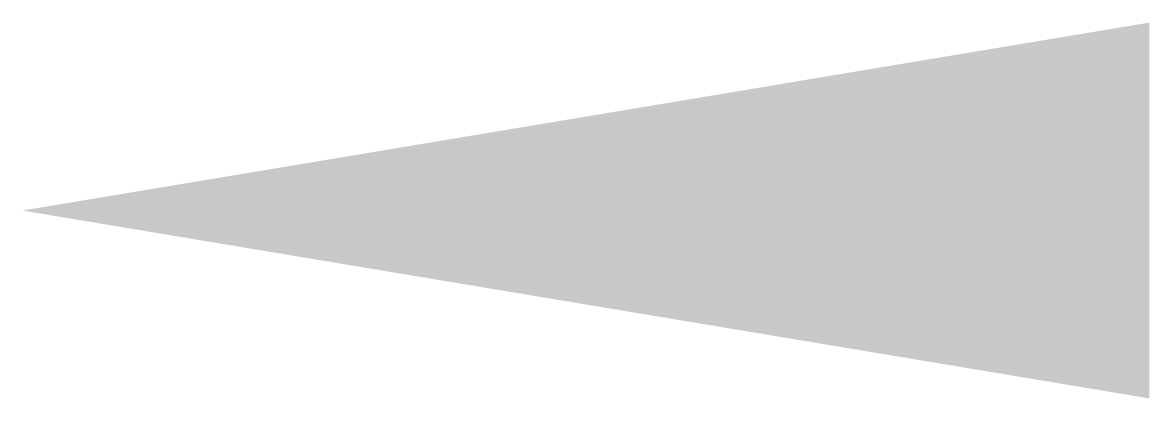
# Model space of a CAD drawing. Extents: x 106.49 to 107.49, y 121.26 to 121.6.
import ezdxf

# ---------------------------------------------------------------- set-up
doc = ezdxf.new("R2010")
doc.units = 0
doc.header["$MEASUREMENT"] = 0
doc.layers.get('0').update_dxf_attribs({"linetype": 'CONTINUOUS'})

msp = doc.modelspace()

# ---------------------------------------------------------------- linework, layer by layer
msp.add_solid([(107.4922, 121.265), (107.4922, 121.5983), (106.4922, 121.4316)])

doc.saveas('drawing.dxf')
